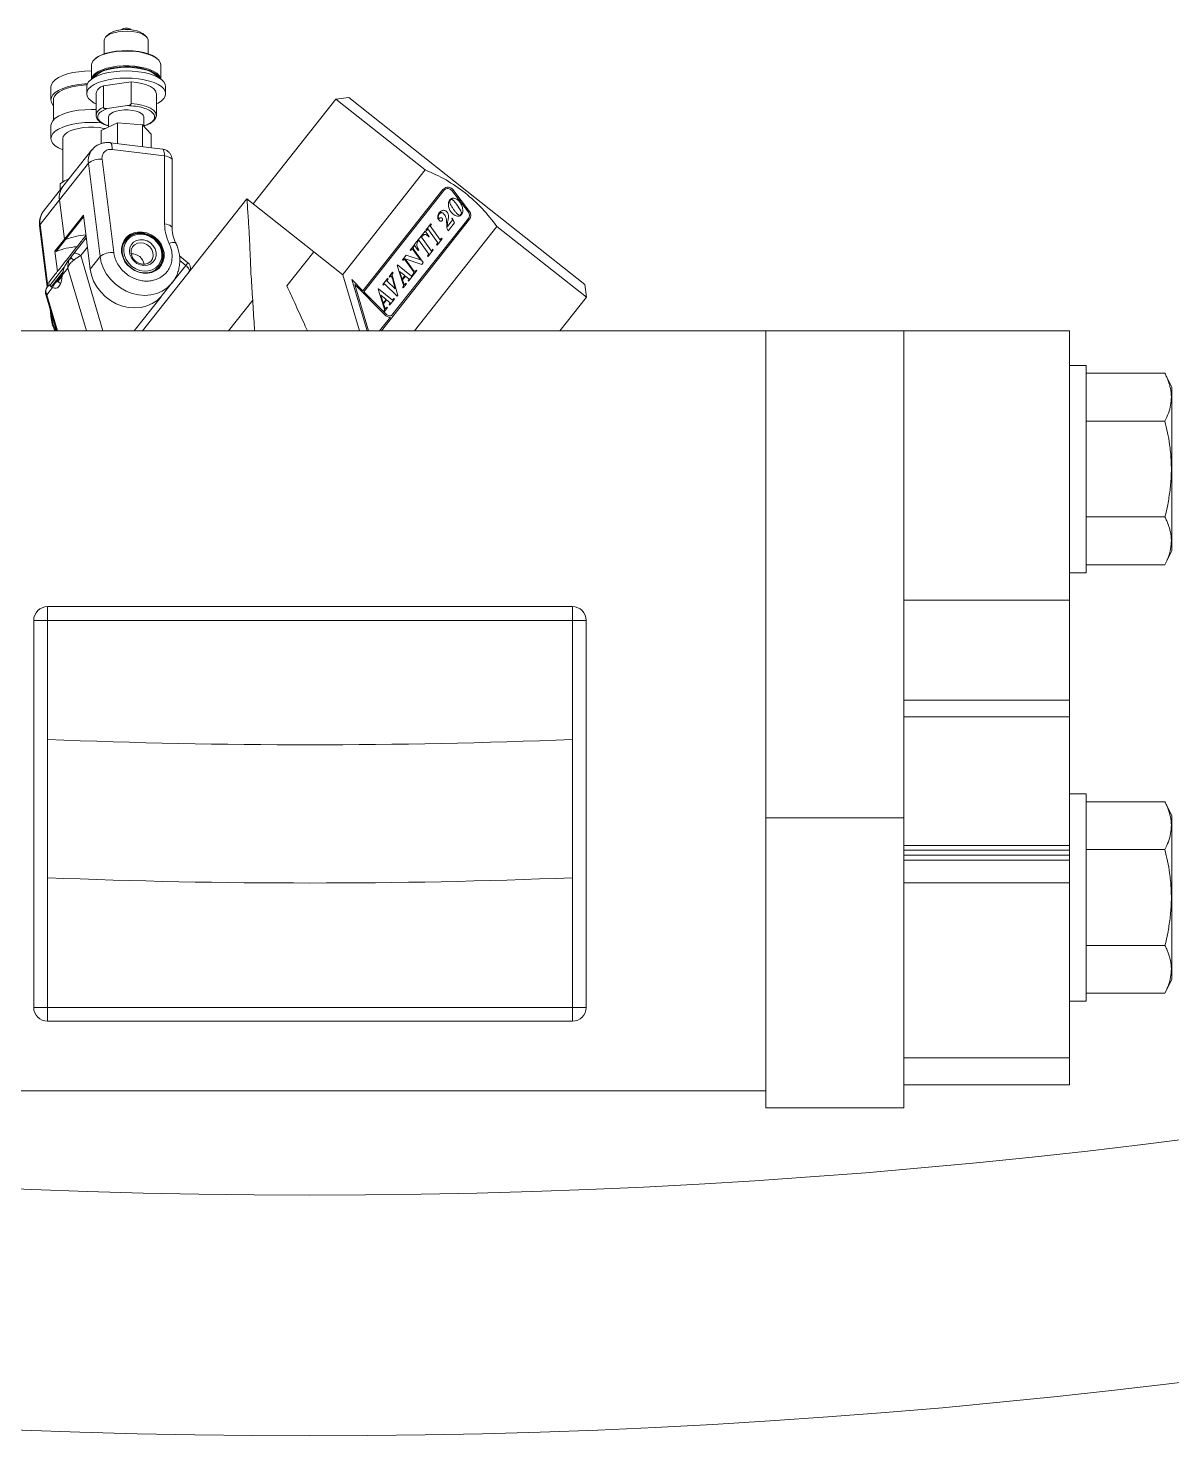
# Model space of a CAD drawing. Header units: millimetres. Extents: x -133 to 8217, y -787 to 7844.
# Drawn here: x 1762 to 2176, y 2886 to 3396 of the extents above; entities that cross this region are included whole.
import ezdxf

# ---------------------------------------------------------------- set-up
doc = ezdxf.new("R2010")
doc.units = ezdxf.units.MM
doc.header["$MEASUREMENT"] = 0
doc.layers.add('00_pen 0.10', color=140, linetype='Continuous')
doc.layers.add('00_pen 0.25', color=3, linetype='Continuous')

msp = doc.modelspace()

# ---------------------------------------------------------------- linework, layer by layer
at = {"layer": '00_pen 0.10', "lineweight": 15}
for radius in [2487.94, 2575]:
    msp.add_arc((1864.04, 5461.36), radius, 240, 300, dxfattribs=at)
at = {"layer": '00_pen 0.25', "lineweight": 15}
for p, q in [((1791.51, 3393.67), (1790.37, 3392.72)), ((1804.67, 3392.72), (1803.52, 3393.67)), ((1789.58, 3391.34), (1789.58, 3386.33)), ((1805.46, 3386.33), (1805.46, 3391.35)), ((1785.01, 3382.38), (1785.01, 3377.21)), ((1786.48, 3384.73), (1786.25, 3384.54)), ((1808.78, 3384.55), (1808.56, 3384.74)), ((1810.03, 3377.21), (1810.03, 3382.38)), ((1770.27, 3374.34), (1770.27, 3369.68)), ((1783.23, 3374.46), (1783.23, 3371.89)), ((1786.6, 3371.89), (1786.6, 3364.09)), ((1799.34, 3376.19), (1789.27, 3374.75)), ((1789.28, 3366.95), (1789.27, 3374.75)), ((1799.34, 3376.19), (1799.34, 3368.39)), ((1808.44, 3364.09), (1808.44, 3371.9)), ((1811.81, 3371.9), (1811.81, 3374.46)), ((1771.16, 3369.68), (1771.16, 3362.37)), ((1797.96, 3367.61), (1790.65, 3366.56)), ((1873.45, 3369.95), (1843.51, 3332.1)), ((1878.08, 3370.49), (1873.45, 3369.95)), ((1873.45, 3369.95), (1905.81, 3344.36)), ((1920.82, 3336.69), (1878.08, 3370.49)), ((1788.5, 3358.57), (1794.43, 3361.36)), ((1791.17, 3363.51), (1791.17, 3359.83)), ((1794.43, 3353.87), (1794.43, 3361.36)), ((1794.43, 3361.36), (1803.45, 3360.71)), ((1803.87, 3360.24), (1803.87, 3363.51)), ((1808.38, 3363.86), (1808.44, 3364.09)), ((1770.27, 3360.36), (1770.27, 3355.7)), ((1788.5, 3353.87), (1788.5, 3358.57)), ((1803.45, 3352.74), (1803.45, 3360.71)), ((1803.45, 3360.71), (1806.54, 3357.27)), ((1803.87, 3360.38), (1804.39, 3360.46)), ((1806.54, 3357.27), (1806.54, 3352.35)), ((1774.59, 3355.7), (1774.59, 3339.93)), ((1785.12, 3351.57), (1774.63, 3338.32)), ((1810.7, 3351.82), (1791.79, 3354.2)), ((1811.4, 3349.4), (1792.48, 3351.78)), ((1783.84, 3346.74), (1773.36, 3333.49)), ((1783.84, 3346.74), (1788.08, 3313.02)), ((1788.78, 3348.22), (1788.75, 3348.66)), ((1788.78, 3348.22), (1793.02, 3314.5)), ((1811.4, 3324.82), (1811.4, 3349.4)), ((1814.17, 3323.31), (1814.17, 3347.89)), ((1875.92, 3306.56), (1905.81, 3344.36)), ((1774.63, 3338.32), (1767.64, 3329.47)), ((1773.64, 3337.06), (1773.64, 3339.32)), ((1912.16, 3337.22), (1883.22, 3300.62)), ((1883.58, 3300.25), (1912.56, 3336.9)), ((1915.36, 3336.89), (1921.44, 3329.01)), ((1921.84, 3329.32), (1915.76, 3337.2)), ((1963.55, 3302.9), (1920.82, 3336.69)), ((1766.36, 3324.65), (1773.36, 3333.49)), ((1775.15, 3319.24), (1773.36, 3333.49)), ((1841.22, 3333.91), (1803.42, 3286.13)), ((1841.22, 3333.91), (1865.47, 3314.73)), ((1841.22, 3333.91), (1841.22, 3333.91)), ((1915.94, 3333.36), (1916.75, 3332.49)), ((1916.75, 3332.49), (1917.15, 3332)), ((1917.15, 3332), (1918.47, 3329.89)), ((1775.15, 3319.24), (1782.04, 3327.95)), ((1775.59, 3319.18), (1782.11, 3327.42)), ((1782.04, 3327.95), (1784.49, 3308.48)), ((1889.89, 3286.13), (1921.83, 3326.51)), ((1921.43, 3326.82), (1893.6, 3291.64)), ((1915.44, 3325.87), (1913.83, 3323.83)), ((1913.97, 3325.9), (1914.04, 3326.18)), ((1915.58, 3326.94), (1915.41, 3326.73)), ((1915.41, 3326.73), (1915.53, 3326.53)), ((1766.18, 3324.12), (1768.97, 3301.94)), ((1769.18, 3302.21), (1766.36, 3324.65)), ((1782.1, 3319.56), (1783.03, 3320.74)), ((1905.71, 3322.17), (1901.8, 3317.23)), ((1931.73, 3323.85), (1901.89, 3286.13)), ((1907.21, 3320.24), (1905.71, 3322.17)), ((1907.85, 3324.88), (1906.03, 3322.58)), ((1906.03, 3322.58), (1906.2, 3322.36)), ((1906.2, 3322.36), (1906.69, 3322.97)), ((1906.69, 3322.97), (1910.29, 3317.91)), ((1907.59, 3324.1), (1908.02, 3324.66)), ((1911.2, 3319.05), (1907.59, 3324.1)), ((1908.02, 3324.66), (1907.85, 3324.88)), ((1913.55, 3324.89), (1913.54, 3324.67)), ((1914.07, 3322.25), (1916.37, 3325.15)), ((1964.09, 3298.26), (1931.73, 3323.85)), ((1771.75, 3314.93), (1775.15, 3319.24)), ((1772.18, 3314.88), (1775.59, 3319.18)), ((1775.59, 3319.18), (1775.15, 3319.24)), ((1783.07, 3319.76), (1778.46, 3313.93)), ((1781.05, 3313.36), (1783.49, 3316.44)), ((1797.32, 3319.03), (1797.17, 3318.84)), ((1901.65, 3317.04), (1900.31, 3315.34)), ((1900.48, 3315.13), (1900.74, 3315.45)), ((1901.3, 3315.54), (1901.7, 3315.07)), ((1901.61, 3316.55), (1901.82, 3316.82)), ((1901.82, 3316.82), (1901.65, 3317.04)), ((1901.8, 3317.23), (1903.26, 3315.24)), ((1903.26, 3315.24), (1903.4, 3315.43)), ((1903.27, 3318.65), (1903.48, 3318.91)), ((1903.48, 3318.91), (1907.09, 3313.86)), ((1904.38, 3320.04), (1904.58, 3320.31)), ((1908, 3315), (1904.38, 3320.04)), ((1906.8, 3313.04), (1908.69, 3315.44)), ((1906.9, 3320.26), (1907.05, 3320.04)), ((1907.05, 3320.04), (1907.21, 3320.24)), ((1908.52, 3315.66), (1908, 3315)), ((1908.69, 3315.44), (1908.52, 3315.66)), ((1910.29, 3317.91), (1909.86, 3317.35)), ((1909.86, 3317.35), (1910.04, 3317.14)), ((1910.04, 3317.14), (1911.86, 3319.44)), ((1911.69, 3319.66), (1911.2, 3319.05)), ((1911.86, 3319.44), (1911.69, 3319.66)), ((1771.75, 3314.93), (1772.66, 3307.63)), ((1771.75, 3314.93), (1772.18, 3314.88)), ((1777.48, 3312.69), (1776.36, 3311.28)), ((1777.48, 3312.69), (1777.14, 3312.16)), ((1777.7, 3312.49), (1777.25, 3312.06)), ((1789.04, 3286.13), (1781.05, 3313.36)), ((1788.08, 3313.02), (1784.49, 3308.48)), ((1819.88, 3310.78), (1816.81, 3313.2)), ((1816.9, 3311.57), (1819.11, 3309.81)), ((1819.88, 3310.78), (1819.11, 3309.81)), ((1865.47, 3314.73), (1855.69, 3302.37)), ((1875.96, 3306.43), (1865.47, 3314.73)), ((1898.87, 3313.52), (1897.52, 3311.82)), ((1897.52, 3311.82), (1897.7, 3311.61)), ((1897.7, 3311.61), (1898.18, 3312.21)), ((1898.18, 3312.21), (1901.19, 3308.02)), ((1901.4, 3308.12), (1898.47, 3312.2)), ((1898.47, 3312.2), (1904.53, 3310.17)), ((1904.09, 3311.79), (1898.87, 3313.52)), ((1900.31, 3315.34), (1900.48, 3315.13)), ((1901.7, 3315.07), (1904.09, 3311.79)), ((1905.05, 3310.83), (1901.89, 3315.21)), ((1904.53, 3310.17), (1905.05, 3310.83)), ((1907.09, 3313.86), (1906.63, 3313.26)), ((1906.63, 3313.26), (1906.8, 3313.04)), ((1769.9, 3302.49), (1775.12, 3309.1)), ((1770.39, 3302.1), (1774.69, 3307.53)), ((1774.36, 3305.89), (1772.84, 3303.97)), ((1776.46, 3308.83), (1774.4, 3306.22)), ((1776.46, 3308.83), (1783.12, 3286.13)), ((1809.32, 3309.23), (1809.48, 3309.42)), ((1819.11, 3309.81), (1814.31, 3303.75)), ((1842.59, 3308.97), (1842.63, 3307.85)), ((1881.98, 3286.13), (1875.96, 3306.43)), ((1893.95, 3307.31), (1892.7, 3305.72)), ((1892.7, 3305.72), (1892.87, 3305.5)), ((1892.87, 3305.5), (1893.1, 3305.8)), ((1894.12, 3307.08), (1893.95, 3307.31)), ((1894, 3306.93), (1894.12, 3307.08)), ((1895.81, 3298.85), (1894, 3305.45)), ((1895.73, 3310), (1895.59, 3309.82)), ((1895.59, 3309.82), (1897.69, 3303.38)), ((1900.84, 3305.94), (1895.73, 3310)), ((1896.51, 3307.63), (1898.43, 3306.11)), ((1897.42, 3304.84), (1896.51, 3307.63)), ((1898.43, 3306.11), (1897.42, 3304.84)), ((1897.55, 3304.55), (1898.65, 3305.96)), ((1898.65, 3305.96), (1899.99, 3304.87)), ((1899.74, 3304.11), (1902.74, 3307.91)), ((1901.27, 3306.49), (1900.84, 3305.94)), ((1901.36, 3306.38), (1901.27, 3306.49)), ((1901.5, 3306.78), (1901.28, 3306.5)), ((1901.28, 3306.5), (1901.36, 3306.38)), ((1902.57, 3308.13), (1902.32, 3307.82)), ((1902.74, 3307.91), (1902.57, 3308.13)), ((1768.71, 3301.51), (1768.93, 3301.89)), ((1770.88, 3301.77), (1768.82, 3299.17)), ((1769.64, 3302.79), (1768.93, 3301.89)), ((1769.9, 3302.49), (1770.39, 3302.1)), ((1770.39, 3302.1), (1770.43, 3302.08)), ((1770.88, 3301.77), (1770.47, 3302.08)), ((1772.84, 3303.97), (1773.76, 3303.24)), ((1810.6, 3299.02), (1814.19, 3303.56)), ((1883.22, 3300.62), (1879.24, 3304.64)), ((1879.24, 3304.64), (1884.73, 3286.13)), ((1880.3, 3302.84), (1891.11, 3291.9)), ((1885.26, 3286.13), (1880.3, 3302.84)), ((1891.47, 3292.26), (1883.58, 3300.25)), ((1888.88, 3301.33), (1888.74, 3301.15)), ((1888.74, 3301.15), (1890.83, 3294.72)), ((1893.98, 3297.27), (1888.88, 3301.33)), ((1892.13, 3305.01), (1890.41, 3302.83)), ((1890.41, 3302.83), (1890.58, 3302.61)), ((1890.58, 3302.61), (1891, 3303.13)), ((1891, 3303.13), (1895.66, 3298.66)), ((1891.87, 3304.24), (1892.3, 3304.78)), ((1894.89, 3301.38), (1891.87, 3304.24)), ((1892.3, 3304.78), (1892.13, 3305.01)), ((1893.87, 3305.05), (1894.89, 3301.38)), ((1897.87, 3303.56), (1897.55, 3304.55)), ((1897.71, 3301.99), (1897.61, 3301.86)), ((1897.61, 3301.86), (1897.78, 3301.64)), ((1897.78, 3301.64), (1898.99, 3303.17)), ((1898.82, 3303.39), (1898.59, 3303.09)), ((1898.99, 3303.17), (1898.82, 3303.39)), ((1899.99, 3304.87), (1899.57, 3304.34)), ((1899.57, 3304.34), (1899.74, 3304.11)), ((1964.09, 3298.26), (1963.55, 3302.9)), ((1768.42, 3299.26), (1772.28, 3286.13)), ((1772.65, 3286.13), (1768.82, 3299.17)), ((1810.13, 3298.46), (1800.38, 3286.13)), ((1843.31, 3297.18), (1834.56, 3286.13)), ((1889.65, 3298.97), (1891.58, 3297.44)), ((1890.57, 3296.17), (1889.65, 3298.97)), ((1891.58, 3297.44), (1890.57, 3296.17)), ((1890.69, 3295.89), (1891.8, 3297.29)), ((1891.01, 3294.9), (1890.69, 3295.89)), ((1891.8, 3297.29), (1893.14, 3296.21)), ((1893.14, 3296.21), (1892.72, 3295.67)), ((1892.72, 3295.67), (1892.89, 3295.45)), ((1892.89, 3295.45), (1894.6, 3297.61)), ((1894.42, 3297.83), (1893.98, 3297.27)), ((1894.6, 3297.61), (1894.42, 3297.83)), ((1895.66, 3298.66), (1895.81, 3298.85)), ((1954.49, 3286.13), (1964.09, 3298.26)), ((1769.97, 3293.99), (1770.42, 3290.41)), ((1770.6, 3290.93), (1770.4, 3292.52)), ((1770.8, 3291.17), (1770.6, 3290.93)), ((1893.16, 3291.08), (1889.24, 3286.13)), ((1890.86, 3293.33), (1890.76, 3293.2)), ((1890.76, 3293.2), (1890.93, 3292.97)), ((1890.93, 3292.97), (1892.14, 3294.51)), ((1891.97, 3294.73), (1891.73, 3294.43)), ((1892.14, 3294.51), (1891.97, 3294.73)), ((1699.04, 3286.13), (2029.04, 3286.13)), ((2029.04, 3286.13), (2079.04, 3286.13)), ((2029.04, 3109.97), (2029.04, 3286.13)), ((2079.04, 3286.13), (2139.04, 3286.13)), ((2079.04, 3188.64), (2079.04, 3286.13)), ((2139.04, 3188.64), (2139.04, 3286.13)), ((2145.04, 3273.63), (2139.04, 3273.63)), ((2145.04, 3236.13), (2145.04, 3273.63)), ((2173.54, 3270.77), (2145.04, 3270.77)), ((2176.04, 3265.77), (2173.54, 3270.77)), ((2176.04, 3206.48), (2176.04, 3265.77)), ((2173.54, 3253.45), (2145.04, 3253.45)), ((2145.04, 3198.63), (2145.04, 3236.13)), ((2173.54, 3218.81), (2145.04, 3218.81)), ((2173.54, 3201.48), (2176.04, 3206.48)), ((2139.04, 3198.63), (2145.04, 3198.63)), ((2173.54, 3201.48), (2145.04, 3201.48)), ((2079.04, 3188.64), (2139.04, 3188.64)), ((2079.04, 3152.45), (2079.04, 3188.64)), ((2139.04, 3152.45), (2139.04, 3188.64)), ((1769.04, 3186.36), (1959.04, 3186.36)), ((1769.04, 3186.36), (1769.04, 3181.36)), ((1959.04, 3186.36), (1959.04, 3181.36)), ((1764.04, 3041.36), (1764.04, 3181.36)), ((1764.04, 3181.36), (1769.04, 3181.36)), ((1769.04, 3181.36), (1769.04, 3138.3)), ((1959.04, 3181.36), (1769.04, 3181.36)), ((1959.04, 3138.3), (1959.04, 3181.36)), ((1959.04, 3181.36), (1964.04, 3181.36)), ((1964.04, 3181.36), (1964.04, 3041.36)), ((2079.04, 3152.45), (2139.04, 3152.45)), ((2079.04, 3146.47), (2079.04, 3152.45)), ((2139.04, 3146.47), (2139.04, 3152.45)), ((2079.04, 3146.47), (2139.04, 3146.47)), ((2079.04, 3099.95), (2079.04, 3146.47)), ((2139.04, 3099.95), (2139.04, 3146.47)), ((1769.04, 3138.3), (1769.04, 3088.26)), ((1959.04, 3088.26), (1959.04, 3138.3)), ((2145.04, 3118.63), (2139.04, 3118.63)), ((2145.04, 3081.13), (2145.04, 3118.63)), ((2173.54, 3115.77), (2145.04, 3115.77)), ((2176.04, 3110.77), (2173.54, 3115.77)), ((2029.04, 3005.03), (2029.04, 3109.97)), ((2029.04, 3109.97), (2079.04, 3109.97)), ((2176.04, 3051.48), (2176.04, 3110.77)), ((2079.04, 3099.95), (2139.04, 3099.95)), ((2079.04, 3098.2), (2079.04, 3099.95)), ((2139.04, 3098.2), (2079.04, 3098.2)), ((2079.04, 3096.42), (2079.04, 3098.2)), ((2079.04, 3096.42), (2139.04, 3096.42)), ((2079.04, 3096.38), (2079.04, 3096.42)), ((2139.04, 3096.38), (2079.04, 3096.38)), ((2079.04, 3094.6), (2079.04, 3096.38)), ((2139.04, 3098.2), (2139.04, 3099.95)), ((2139.04, 3096.42), (2139.04, 3098.2)), ((2139.04, 3096.38), (2139.04, 3096.42)), ((2139.04, 3094.6), (2139.04, 3096.38)), ((2173.54, 3098.45), (2145.04, 3098.45)), ((2079.04, 3094.6), (2139.04, 3094.6)), ((2079.04, 3086.38), (2079.04, 3094.6)), ((2139.04, 3086.38), (2139.04, 3094.6)), ((1769.04, 3088.26), (1769.04, 3041.36)), ((1959.04, 3041.36), (1959.04, 3088.26)), ((2079.04, 3086.38), (2139.04, 3086.38)), ((2079.04, 3023.13), (2079.04, 3086.38)), ((2139.04, 3023.13), (2139.04, 3086.38)), ((2145.04, 3043.63), (2145.04, 3081.13)), ((2173.54, 3063.81), (2145.04, 3063.81)), ((2173.54, 3046.48), (2176.04, 3051.48)), ((2173.54, 3046.48), (2145.04, 3046.48)), ((1764.04, 3041.36), (1769.04, 3041.36)), ((1769.04, 3041.36), (1769.04, 3036.36)), ((1769.04, 3041.36), (1959.04, 3041.36)), ((1959.04, 3041.36), (1959.04, 3036.36)), ((1959.04, 3041.36), (1964.04, 3041.36)), ((2139.04, 3043.63), (2145.04, 3043.63)), ((1959.04, 3036.36), (1769.04, 3036.36)), ((2139.04, 3023.13), (2079.04, 3023.13)), ((2079.04, 3023.13), (2079.04, 3013.37)), ((2139.04, 3023.13), (2139.04, 3013.37)), ((1699.04, 3011.13), (2029.04, 3011.13)), ((2079.04, 3013.37), (2139.04, 3013.37)), ((2079.04, 3005.03), (2079.04, 3013.37)), ((2029.04, 3005.03), (2079.04, 3005.03))]:
    msp.add_line(p, q, dxfattribs=at)
at = {"layer": '00_pen 0.25', "lineweight": 15, "flags": 128}
for points in [[(1805.46, 3391.35), (1805.27, 3392.03), (1804.72, 3392.67), (1803.84, 3393.26), (1802.66, 3393.76), (1801.24, 3394.14), (1799.64, 3394.39), (1797.95, 3394.51), (1796.23, 3394.47), (1794.58, 3394.28), (1793.06, 3393.96), (1791.76, 3393.52), (1790.72, 3392.98), (1790, 3392.36), (1789.63, 3391.69), (1789.58, 3391.34)], [(1803.52, 3393.67), (1803.48, 3393.7), (1802.63, 3394.22), (1801.5, 3394.64), (1800.16, 3394.95), (1798.68, 3395.13), (1797.13, 3395.16), (1795.61, 3395.06), (1794.18, 3394.81), (1792.94, 3394.44), (1791.95, 3393.97), (1791.51, 3393.67)], [(1810.03, 3382.38), (1809.85, 3383.22), (1809.31, 3384.04), (1808.44, 3384.81), (1807.25, 3385.51), (1805.78, 3386.12), (1804.08, 3386.62), (1802.18, 3387.01), (1800.15, 3387.25), (1798.05, 3387.36), (1795.93, 3387.32), (1793.86, 3387.15), (1791.89, 3386.83), (1790.08, 3386.39), (1788.49, 3385.83), (1787.15, 3385.17), (1786.12, 3384.43), (1785.41, 3383.63), (1785.05, 3382.8), (1785.01, 3382.38)], [(1808.56, 3384.74), (1808.22, 3384.99), (1807.05, 3385.68), (1805.62, 3386.28), (1803.94, 3386.77), (1802.09, 3387.14), (1800.1, 3387.39), (1798.04, 3387.49), (1795.96, 3387.46), (1793.93, 3387.28), (1792, 3386.97), (1790.23, 3386.54), (1788.67, 3385.99), (1787.36, 3385.35), (1786.48, 3384.73)], [(1810.02, 3377.22), (1809.92, 3377.68), (1809.46, 3378.5), (1808.66, 3379.29), (1807.54, 3380), (1806.13, 3380.64), (1804.48, 3381.16), (1802.62, 3381.57), (1800.62, 3381.85), (1798.52, 3381.99), (1796.4, 3381.99), (1794.31, 3381.84), (1792.32, 3381.55), (1790.47, 3381.14), (1788.82, 3380.6), (1787.43, 3379.97), (1786.32, 3379.24), (1785.54, 3378.46), (1785.1, 3377.63), (1785.02, 3377.22)], [(1785.38, 3377.46), (1785.44, 3377.61), (1785.96, 3378.41), (1786.82, 3379.17), (1787.98, 3379.86), (1789.42, 3380.45), (1791.09, 3380.95), (1792.95, 3381.32), (1794.94, 3381.56), (1797, 3381.67), (1799.08, 3381.63), (1801.11, 3381.46), (1803.04, 3381.15), (1804.81, 3380.72), (1806.37, 3380.17), (1807.67, 3379.52), (1808.69, 3378.8), (1809.38, 3378.02), (1809.66, 3377.46)], [(1785.01, 3380.16), (1784.87, 3380.16), (1782.59, 3380.09), (1780.36, 3379.88), (1778.24, 3379.53), (1776.29, 3379.05), (1774.54, 3378.46), (1773.06, 3377.76), (1771.86, 3376.98), (1770.98, 3376.14), (1770.45, 3375.25), (1770.27, 3374.34)], [(1811.81, 3374.46), (1811.63, 3375.35), (1811.11, 3376.22), (1810.25, 3377.04), (1809.08, 3377.81), (1807.62, 3378.49), (1805.92, 3379.07), (1804.01, 3379.53), (1801.93, 3379.88), (1799.75, 3380.08), (1797.52, 3380.15), (1795.28, 3380.08), (1793.1, 3379.87), (1791.03, 3379.53), (1789.12, 3379.07), (1787.42, 3378.48), (1785.96, 3377.8), (1784.79, 3377.04), (1783.93, 3376.22), (1783.41, 3375.35), (1783.23, 3374.46), (1783.23, 3374.46)], [(1786.6, 3368.22), (1785.96, 3368.55), (1784.79, 3369.31), (1783.93, 3370.13), (1783.41, 3371), (1783.23, 3371.89), (1783.41, 3372.79), (1783.93, 3373.65), (1784.79, 3374.48), (1785.96, 3375.24), (1787.42, 3375.92), (1789.12, 3376.5), (1791.03, 3376.97), (1793.1, 3377.31), (1795.28, 3377.52), (1797.52, 3377.59), (1799.75, 3377.52), (1801.93, 3377.31), (1804.01, 3376.97), (1805.92, 3376.5), (1807.62, 3375.92), (1809.08, 3375.24), (1810.25, 3374.48), (1811.11, 3373.66), (1811.63, 3372.79), (1811.81, 3371.9), (1811.81, 3371.9)], [(1808.94, 3377.88), (1808.56, 3378.39), (1807.69, 3379.13), (1806.52, 3379.8), (1805.07, 3380.38), (1803.39, 3380.84), (1801.54, 3381.19), (1799.56, 3381.4), (1797.52, 3381.47), (1795.48, 3381.4), (1793.5, 3381.19), (1791.65, 3380.84), (1789.97, 3380.37), (1788.52, 3379.8), (1787.35, 3379.13), (1786.48, 3378.39), (1786.1, 3377.88)], [(1771.16, 3367.68), (1770.98, 3367.88), (1770.45, 3368.77), (1770.27, 3369.68), (1770.45, 3370.59), (1770.98, 3371.48), (1771.86, 3372.32), (1773.06, 3373.1), (1774.54, 3373.8), (1776.29, 3374.39), (1778.24, 3374.87), (1780.36, 3375.22), (1782.59, 3375.43), (1783.46, 3375.48)], [(1783.33, 3375.11), (1782.13, 3375.04), (1780.01, 3374.79), (1778.01, 3374.42), (1776.2, 3373.92), (1774.61, 3373.31), (1773.28, 3372.6), (1772.25, 3371.82), (1771.56, 3370.99), (1771.2, 3370.12), (1771.16, 3369.68)], [(1808.44, 3371.9), (1808.42, 3372.14), (1808.11, 3372.96), (1807.4, 3373.75), (1806.32, 3374.47), (1804.92, 3375.1), (1803.25, 3375.6), (1801.37, 3375.97), (1799.34, 3376.19)], [(1811.81, 3371.9), (1811.63, 3371), (1811.11, 3370.14), (1810.25, 3369.31), (1809.08, 3368.55), (1808.44, 3368.22)], [(1799.34, 3368.39), (1801.37, 3368.17), (1803.25, 3367.8), (1804.93, 3367.29), (1806.33, 3366.67), (1807.4, 3365.95), (1808.11, 3365.16), (1808.43, 3364.33), (1808.44, 3364.09)], [(1786.6, 3366.15), (1784.87, 3366.19), (1782.59, 3366.11), (1780.36, 3365.9), (1778.24, 3365.55), (1776.29, 3365.07), (1774.54, 3364.48), (1773.06, 3363.79), (1771.86, 3363.01), (1770.98, 3362.16), (1770.45, 3361.27), (1770.27, 3360.36)], [(1774.59, 3351.57), (1774.55, 3351.59), (1773.06, 3352.28), (1771.86, 3353.06), (1770.98, 3353.9), (1770.45, 3354.79), (1770.27, 3355.7), (1770.45, 3356.61), (1770.98, 3357.5), (1771.86, 3358.35), (1773.06, 3359.13), (1774.54, 3359.82), (1776.29, 3360.41), (1778.24, 3360.89), (1780.36, 3361.24), (1782.59, 3361.46), (1784.87, 3361.53), (1787.16, 3361.46), (1788.65, 3361.33)], [(1803.87, 3363.51), (1803.69, 3364.12), (1803.14, 3364.69), (1802.27, 3365.19), (1801.13, 3365.59), (1799.77, 3365.88), (1798.29, 3366.02), (1796.75, 3366.02), (1795.27, 3365.88), (1793.91, 3365.59), (1792.77, 3365.19), (1791.9, 3364.69), (1791.35, 3364.11), (1791.17, 3363.51)], [(1808.44, 3364.09), (1808.34, 3363.5), (1808.06, 3362.95)], [(1789.98, 3359.27), (1789.46, 3359.38), (1787.69, 3359.65), (1785.82, 3359.79), (1783.92, 3359.79), (1782.06, 3359.65), (1780.29, 3359.38), (1778.67, 3358.98), (1777.27, 3358.47), (1776.13, 3357.86), (1775.28, 3357.19), (1774.76, 3356.46), (1774.59, 3355.7)], [(1791.79, 3354.2), (1791.95, 3354.13), (1792.13, 3353.91), (1792.28, 3353.54), (1792.39, 3353.05), (1792.46, 3352.46), (1792.48, 3351.78)], [(1811.4, 3349.4), (1811.38, 3350.08), (1811.31, 3350.68), (1811.2, 3351.17), (1811.05, 3351.53), (1810.87, 3351.75), (1810.7, 3351.82)], [(1814.17, 3347.89), (1814.15, 3348.03), (1814.01, 3348.34), (1813.72, 3348.62), (1813.3, 3348.88), (1812.75, 3349.1), (1812.11, 3349.28), (1811.4, 3349.4)], [(1766.36, 3324.65), (1766.2, 3324.35), (1766.18, 3324.12)], [(1807.95, 3319.98), (1809.17, 3318.81), (1810.15, 3317.46), (1810.84, 3315.96), (1811.22, 3314.41), (1811.25, 3312.85), (1810.95, 3311.36), (1810.33, 3310), (1809.41, 3308.84), (1808.24, 3307.92), (1806.86, 3307.29), (1805.33, 3306.97), (1803.73, 3306.97), (1802.12, 3307.3), (1800.57, 3307.94), (1799.16, 3308.86), (1797.93, 3310.03), (1796.95, 3311.39), (1796.26, 3312.88), (1795.89, 3314.44), (1795.85, 3316), (1796.15, 3317.48), (1796.77, 3318.84), (1797.69, 3320), (1798.87, 3320.92), (1800.25, 3321.55), (1801.77, 3321.88), (1803.37, 3321.87), (1804.98, 3321.54), (1806.53, 3320.9), (1807.95, 3319.98)], [(1810.96, 3313.38), (1810.79, 3314.95), (1810.27, 3316.49), (1809.43, 3317.93), (1808.32, 3319.2), (1806.98, 3320.24), (1805.48, 3321.01), (1803.88, 3321.46), (1802.26, 3321.58), (1800.7, 3321.36), (1799.27, 3320.81), (1798.04, 3319.96), (1797.06, 3318.84), (1796.38, 3317.52), (1796.03, 3316.04), (1796.03, 3314.48), (1796.38, 3312.92), (1797.06, 3311.42), (1798.04, 3310.06), (1799.28, 3308.9), (1800.71, 3307.99), (1802.26, 3307.37), (1803.88, 3307.09), (1805.48, 3307.14), (1806.98, 3307.53), (1808.32, 3308.23), (1809.43, 3309.22), (1810.27, 3310.45), (1810.79, 3311.86), (1810.96, 3313.38)], [(1799.2, 3308.91), (1797.99, 3310.07), (1797.03, 3311.42), (1796.38, 3312.91), (1796.05, 3314.45), (1796.06, 3315.99), (1796.42, 3317.44), (1797.1, 3318.74), (1798.08, 3319.83), (1799.31, 3320.66), (1800.73, 3321.19), (1802.27, 3321.39), (1803.87, 3321.26), (1805.44, 3320.8), (1806.92, 3320.03), (1808.23, 3318.99), (1809.32, 3317.73), (1810.13, 3316.3), (1810.63, 3314.78), (1810.79, 3313.23), (1810.6, 3311.73), (1810.08, 3310.35), (1809.24, 3309.14), (1808.13, 3308.18), (1806.8, 3307.49), (1805.31, 3307.13), (1803.73, 3307.09), (1802.14, 3307.39), (1800.6, 3308.01), (1799.2, 3308.91)], [(1799.62, 3309.46), (1798.46, 3310.58), (1797.55, 3311.9), (1796.94, 3313.34), (1796.66, 3314.84), (1796.73, 3316.31), (1797.14, 3317.69), (1797.87, 3318.91), (1798.89, 3319.9), (1800.14, 3320.62), (1801.56, 3321.03), (1803.08, 3321.1), (1804.63, 3320.84), (1806.12, 3320.26), (1807.48, 3319.39), (1808.64, 3318.26), (1809.55, 3316.95), (1810.16, 3315.5), (1810.44, 3314.01), (1810.37, 3312.53), (1809.96, 3311.15), (1809.23, 3309.93), (1808.21, 3308.94), (1806.96, 3308.22), (1805.54, 3307.81), (1804.02, 3307.74), (1802.48, 3308), (1800.99, 3308.58), (1799.62, 3309.46)], [(1811.4, 3324.82), (1812.11, 3324.69), (1812.75, 3324.52), (1813.3, 3324.3), (1813.72, 3324.04), (1814.01, 3323.75), (1814.16, 3323.45), (1814.17, 3323.31)], [(1806.31, 3317.91), (1807.28, 3316.93), (1807.98, 3315.76), (1808.34, 3314.5), (1808.36, 3313.23), (1808.01, 3312.05), (1807.34, 3311.04), (1806.38, 3310.29), (1805.22, 3309.84), (1803.93, 3309.73), (1802.61, 3309.97), (1801.36, 3310.54), (1800.28, 3311.4), (1799.44, 3312.48), (1798.9, 3313.71), (1798.71, 3314.99), (1798.87, 3316.22), (1799.39, 3317.33), (1800.21, 3318.22), (1801.28, 3318.82), (1802.52, 3319.1), (1803.84, 3319.04), (1805.13, 3318.63), (1806.31, 3317.91)], [(1801, 3311.2), (1802.08, 3310.56), (1803.26, 3310.23), (1804.45, 3310.25), (1805.53, 3310.6), (1806.42, 3311.27), (1807.03, 3312.19), (1807.3, 3313.27), (1807.22, 3314.43), (1806.79, 3315.56), (1806.05, 3316.56), (1805.06, 3317.34), (1803.92, 3317.83), (1802.72, 3317.99), (1801.57, 3317.8), (1800.58, 3317.29), (1799.82, 3316.49), (1799.38, 3315.47), (1799.28, 3314.33), (1799.54, 3313.18), (1800.13, 3312.1), (1801, 3311.2)], [(1813.07, 3317.74), (1813.7, 3317.94), (1814.27, 3318.08), (1814.75, 3318.14), (1815.11, 3318.14), (1815.35, 3318.05), (1815.44, 3317.96)], [(1781.05, 3313.36), (1780.67, 3313.63), (1780.28, 3313.86), (1779.89, 3314.03), (1779.51, 3314.14), (1779.17, 3314.19), (1778.87, 3314.17), (1778.63, 3314.08), (1778.46, 3313.93)], [(1788.08, 3313.02), (1788.53, 3310.83), (1789.33, 3308.68), (1790.46, 3306.64), (1791.88, 3304.76), (1793.56, 3303.08), (1795.46, 3301.64), (1797.53, 3300.49), (1799.73, 3299.64), (1801.99, 3299.13), (1804.26, 3298.96), (1806.48, 3299.14), (1808.6, 3299.66), (1810.56, 3300.52), (1812.32, 3301.68), (1813.83, 3303.12), (1814.28, 3303.66)], [(1784.49, 3308.48), (1784.94, 3306.29), (1785.74, 3304.14), (1786.87, 3302.1), (1788.29, 3300.22), (1789.97, 3298.54), (1791.87, 3297.1), (1793.94, 3295.95), (1796.14, 3295.1), (1798.4, 3294.59), (1800.67, 3294.42), (1802.89, 3294.6), (1805.01, 3295.12), (1806.97, 3295.98), (1808.73, 3297.14), (1810.24, 3298.58), (1810.6, 3299.02)], [(1820.27, 3307.42), (1820.37, 3307.63), (1820.4, 3307.88), (1820.35, 3308.18), (1820.23, 3308.5), (1820.03, 3308.84), (1819.78, 3309.18), (1819.47, 3309.51), (1819.11, 3309.81)], [(1770.6, 3290.93), (1770.44, 3290.63), (1770.42, 3290.4)]]:
    msp.add_lwpolyline(points, dxfattribs=at)
at = {"layer": '00_pen 0.25', "lineweight": 15}
for centre, radius, start, end in [((1790.21, 3371.19), 3.68, 104.6843, 169.028), ((1790.2, 3363.4), 3.66, 104.6045, 169.4928), ((1790.17, 3347.65), 6.39, 141.5706, 188.1624), ((1788.24, 3341.04), 7.2, 85.6648, 127.6375), ((1779.69, 3334.4), 6.4, 142.2024, 188.1533), ((1913.96, 3335.8), 2.29, 51.6592, 141.6592), ((1913.96, 3335.8), 1.78, 51.6592, 141.6592), ((1913.96, 3335.8), 1.78, 37.6592, 51.6592), ((1913.96, 3335.8), 2.29, 37.6592, 51.6592), ((1772.7, 3325.55), 6.4, 142.2024, 188.1533), ((1920.03, 3327.92), 1.78, 321.6592, 37.6592), ((1920.03, 3327.92), 2.29, 321.6592, 37.6592), ((1785.23, 3293.87), 27.09, 94.8711, 110.8599), ((1785.23, 3293.89), 27.06, 94.8637, 110.8672), ((1781.83, 3289.58), 27.07, 94.7336, 110.8649), ((1792.48, 3307.32), 7.2, 85.6648, 127.6375), ((1799.56, 3309.38), 4.59, 10.3434, 92.975), ((1770.53, 3303.29), 1.02, 141.6592, 231.6592), ((1772.61, 3303.67), 0.381, 51.6592, 141.6592), ((1785.55, 3292.88), 15.07, 187.4591, 206.6462), ((1893.1, 3293.87), 2.79, 224.6592, 271.1804), ((1893.1, 3293.87), 2.29, 224.6592, 282.7167), ((1769.04, 3181.36), 5, 90, 180), ((1959.04, 3181.36), 5, 0, 90), ((1864.04, 5461.36), 2325, 267.65823, 272.34177), ((1864.04, 5461.36), 2375, 267.70756, 272.29244), ((1769.04, 3041.36), 5, 180, 270), ((1959.04, 3041.36), 5, 270, 0)]:
    msp.add_arc(centre, radius, start, end, dxfattribs=at)
msp.add_ellipse((1767.12, 3322.83), major_axis=(-5.11, 21.31), ratio=0.252212, start_param=2.913828, end_param=3.760797, dxfattribs=at)
for points, knots in [([(1799.33, 3395.03), (1799.31, 3395.05), (1799.07, 3395.29), (1798.44, 3395.52), (1797.6, 3395.67), (1796.86, 3395.58), (1796.24, 3395.39), (1795.9, 3395.14), (1795.73, 3395.02)], [0, 0, 0, 0, 0.022354, 0.26385, 0.499038, 0.680984, 0.8344, 1, 1, 1, 1]), ([(1791.17, 3360.31), (1790.48, 3360.55), (1789.05, 3361.06), (1787.71, 3362.11), (1787.09, 3363.3), (1787.4, 3364.53), (1788.57, 3365.68), (1789.97, 3366.27), (1790.65, 3366.56)], [0, 0, 0, 0, 0.154015, 0.320193, 0.48637, 0.660096, 0.833822, 1, 1, 1, 1]), ([(1790.65, 3366.56), (1790.4, 3366.54), (1790.06, 3366.5), (1789.64, 3366.58), (1789.43, 3366.67), (1789.31, 3366.8), (1789.28, 3366.88), (1789.28, 3366.94), (1789.28, 3366.95)], [0, 0, 0, 0, 0.466813, 0.623178, 0.820118, 0.898542, 0.977688, 1, 1, 1, 1]), ([(1799.34, 3368.39), (1799.33, 3368.35), (1799.33, 3368.27), (1799.25, 3368.14), (1799.07, 3367.97), (1798.64, 3367.73), (1798.24, 3367.66), (1797.96, 3367.61)], [0, 0, 0, 0, 0.065043, 0.144259, 0.26517, 0.488587, 1, 1, 1, 1]), ([(1797.96, 3367.61), (1798.95, 3367.56), (1800.97, 3367.45), (1803.71, 3366.86), (1805.91, 3365.99), (1807.34, 3364.91), (1807.95, 3363.72), (1807.64, 3362.49), (1806.47, 3361.34), (1805.07, 3360.75), (1804.39, 3360.46)], [0, 0, 0, 0, 0.122224, 0.25, 0.377776, 0.5, 0.622224, 0.75, 0.877776, 1, 1, 1, 1]), ([(1786.6, 3364.09), (1786.69, 3363.61), (1786.84, 3362.84), (1787.73, 3361.89), (1788.8, 3361.16), (1789.97, 3360.59), (1790.87, 3360.34), (1791.17, 3360.26)], [0, 0, 0, 0, 0.303786, 0.483145, 0.680168, 0.894654, 1, 1, 1, 1]), ([(1805.26, 3360.75), (1805.57, 3360.88), (1806.44, 3361.25), (1807.41, 3361.95), (1807.81, 3362.54), (1807.98, 3362.79)], [0, 0, 0, 0, 0.238111, 0.672183, 1, 1, 1, 1]), ([(1804.39, 3360.46), (1804.65, 3360.5), (1804.95, 3360.55), (1805.23, 3360.69), (1805.28, 3360.71)], [0, 0, 0, 0, 0.839038, 1, 1, 1, 1]), ([(1791.79, 3354.2), (1791.76, 3354.2), (1791.33, 3354.28), (1790.47, 3354.28), (1789.2, 3354.13), (1787.93, 3353.74), (1786.74, 3353.1), (1785.79, 3352.38), (1785.35, 3351.81), (1785.19, 3351.61)], [0, 0, 0, 0, 0.0102621, 0.1737826, 0.3450315, 0.5227895, 0.7064365, 0.8961012, 1, 1, 1, 1]), ([(1792.48, 3351.78), (1792.01, 3351.79), (1791.29, 3351.81), (1790.42, 3351.47), (1789.83, 3351.08), (1789.35, 3350.57), (1788.88, 3349.79), (1788.8, 3349.1), (1788.75, 3348.66)], [0, 0, 0, 0, 0.2394568, 0.3683607, 0.5, 0.6316393, 0.7605432, 1, 1, 1, 1]), ([(1814.12, 3348.11), (1814.13, 3348.26), (1814.13, 3348.6), (1813.95, 3349.26), (1813.58, 3350.06), (1812.89, 3350.88), (1811.98, 3351.48), (1811.21, 3351.79), (1810.77, 3351.8), (1810.7, 3351.8)], [0, 0, 0, 0, 0.079035, 0.188399, 0.368028, 0.56018, 0.759203, 0.960985, 1, 1, 1, 1]), ([(1773.64, 3339.32), (1774.33, 3339.84), (1775.37, 3340.61), (1776.45, 3340.95), (1776.8, 3341.06)], [0, 0, 0, 0, 0.672653, 1, 1, 1, 1]), ([(1905.81, 3344.36), (1908.36, 3343.22), (1913.47, 3340.94), (1917.99, 3337.65), (1920.26, 3336)], [0, 0, 0, 0, 0.4983229, 1, 1, 1, 1]), ([(1920.26, 3336), (1922.38, 3334.18), (1926.63, 3330.53), (1930.03, 3326.08), (1931.73, 3323.85)], [0, 0, 0, 0, 0.498895, 1, 1, 1, 1]), ([(1841.22, 3333.91), (1841.37, 3331.88), (1841.66, 3327.82), (1842.06, 3321.62), (1842.35, 3315.34), (1842.51, 3311.09), (1842.59, 3308.97)], [0, 0, 0, 0, 0.250181, 0.500007, 0.749839, 1, 1, 1, 1]), ([(1914.67, 3333.5), (1914.54, 3333.3), (1914.27, 3332.89), (1914.09, 3331.91), (1914.27, 3330.7), (1914.83, 3329.32), (1915.55, 3328.65), (1915.9, 3328.31)], [0, 0, 0, 0, 0.1250474, 0.2501923, 0.5000369, 0.7500911, 1, 1, 1, 1]), ([(1915.45, 3330.94), (1915.23, 3331.33), (1914.9, 3331.9), (1914.64, 3332.64), (1914.64, 3333.1), (1914.75, 3333.29), (1914.81, 3333.39)], [0, 0, 0, 0, 0.500996, 0.75077, 0.875586, 1, 1, 1, 1]), ([(1917.51, 3333.5), (1917.29, 3333.65), (1916.86, 3333.96), (1916.2, 3334.12), (1915.67, 3334.11), (1915.28, 3334), (1915, 3333.83), (1914.8, 3333.66), (1914.71, 3333.55), (1914.67, 3333.5)], [0, 0, 0, 0, 0.250014, 0.499449, 0.624624, 0.749709, 0.874687, 0.937346, 1, 1, 1, 1]), ([(1914.81, 3333.39), (1914.84, 3333.43), (1914.92, 3333.51), (1915.05, 3333.6), (1915.21, 3333.65), (1915.42, 3333.65), (1915.68, 3333.55), (1915.85, 3333.42), (1915.94, 3333.36)], [0, 0, 0, 0, 0.125192, 0.250329, 0.373599, 0.50043, 0.749903, 1, 1, 1, 1]), ([(1917.51, 3328.31), (1917.25, 3328.56), (1916.71, 3329.08), (1916.05, 3329.99), (1915.65, 3330.63), (1915.45, 3330.94)], [0, 0, 0, 0, 0.326762, 0.666484, 1, 1, 1, 1]), ([(1918.9, 3328.19), (1919.03, 3328.41), (1919.3, 3328.83), (1919.43, 3329.84), (1919.19, 3331.07), (1918.6, 3332.47), (1917.87, 3333.16), (1917.51, 3333.5)], [0, 0, 0, 0, 0.1248342, 0.2499157, 0.4998689, 0.7500362, 1, 1, 1, 1]), ([(1767.72, 3329.52), (1767.57, 3329.34), (1767.09, 3328.79), (1766.57, 3327.68), (1766.19, 3326.29), (1766.07, 3325.09), (1766.18, 3324.37), (1766.22, 3324.12)], [0, 0, 0, 0, 0.120112, 0.382968, 0.627454, 0.872108, 1, 1, 1, 1]), ([(1910.84, 3328.8), (1910.69, 3328.59), (1910.39, 3328.16), (1910.26, 3327.49), (1910.31, 3326.97), (1910.43, 3326.59), (1910.64, 3326.26), (1910.84, 3326.09), (1910.94, 3326)], [0, 0, 0, 0, 0.249997, 0.499269, 0.628491, 0.749648, 0.874783, 1, 1, 1, 1]), ([(1910.69, 3326.82), (1910.66, 3326.84), (1910.6, 3326.89), (1910.53, 3327.02), (1910.47, 3327.28), (1910.51, 3327.65), (1910.63, 3328), (1910.77, 3328.26), (1910.86, 3328.38), (1910.9, 3328.44)], [0, 0, 0, 0, 0.062527, 0.125071, 0.249893, 0.499608, 0.749603, 0.874761, 1, 1, 1, 1]), ([(1910.95, 3326.86), (1910.94, 3326.84), (1910.9, 3326.81), (1910.84, 3326.78), (1910.79, 3326.78), (1910.74, 3326.78), (1910.71, 3326.81), (1910.69, 3326.82)], [0, 0, 0, 0, 0.250094, 0.499202, 0.627611, 0.750547, 1, 1, 1, 1]), ([(1913.39, 3329.38), (1913.29, 3329.45), (1913.09, 3329.59), (1912.74, 3329.71), (1912.37, 3329.74), (1911.88, 3329.65), (1911.32, 3329.36), (1911, 3328.99), (1910.84, 3328.8)], [0, 0, 0, 0, 0.125186, 0.250286, 0.371992, 0.500528, 0.749863, 1, 1, 1, 1]), ([(1910.9, 3328.44), (1910.99, 3328.54), (1911.12, 3328.69), (1911.34, 3328.83), (1911.53, 3328.89), (1911.73, 3328.9), (1911.99, 3328.84), (1912.15, 3328.73), (1912.26, 3328.65)], [0, 0, 0, 0, 0.250075, 0.375236, 0.500185, 0.622332, 0.750248, 1, 1, 1, 1]), ([(1910.94, 3326), (1911.01, 3325.95), (1911.17, 3325.84), (1911.4, 3325.78), (1911.58, 3325.79), (1911.72, 3325.83), (1911.83, 3325.9), (1911.9, 3325.97), (1911.93, 3326.01)], [0, 0, 0, 0, 0.249974, 0.499426, 0.626484, 0.749778, 0.874853, 1, 1, 1, 1]), ([(1911.84, 3326.9), (1911.77, 3326.95), (1911.67, 3327.02), (1911.51, 3327.06), (1911.35, 3327.07), (1911.15, 3327.01), (1911.02, 3326.91), (1910.95, 3326.86)], [0, 0, 0, 0, 0.249812, 0.377712, 0.500285, 0.749736, 1, 1, 1, 1]), ([(1911.93, 3326.01), (1911.97, 3326.08), (1912.06, 3326.22), (1912.08, 3326.48), (1912.03, 3326.68), (1911.93, 3326.82), (1911.87, 3326.88), (1911.84, 3326.9)], [0, 0, 0, 0, 0.249687, 0.499465, 0.74917, 0.874581, 1, 1, 1, 1]), ([(1912.26, 3328.65), (1912.5, 3328.4), (1912.99, 3327.91), (1913.49, 3326.61), (1913.53, 3325.57), (1913.55, 3324.89)], [0, 0, 0, 0, 0.249585, 0.499915, 1, 1, 1, 1]), ([(1914.04, 3326.18), (1914.13, 3326.75), (1914.27, 3327.61), (1914, 3328.59), (1913.7, 3329.08), (1913.49, 3329.28), (1913.39, 3329.38)], [0, 0, 0, 0, 0.499094, 0.749345, 0.874709, 1, 1, 1, 1]), ([(1913.83, 3323.83), (1913.8, 3324.18), (1913.75, 3324.88), (1913.9, 3325.56), (1913.97, 3325.9)], [0, 0, 0, 0, 0.499161, 1, 1, 1, 1]), ([(1915.53, 3326.53), (1915.55, 3326.47), (1915.59, 3326.38), (1915.62, 3326.27), (1915.63, 3326.19), (1915.61, 3326.12), (1915.55, 3326.01), (1915.49, 3325.93), (1915.44, 3325.87)], [0, 0, 0, 0, 0.250028, 0.394966, 0.499994, 0.57731, 0.685146, 1, 1, 1, 1]), ([(1916.37, 3325.15), (1916.33, 3325.24), (1916.27, 3325.37), (1916.21, 3325.51), (1916.19, 3325.56), (1916.18, 3325.58), (1916.17, 3325.59), (1916.17, 3325.59), (1916.17, 3325.59), (1916.17, 3325.59), (1916.17, 3325.59), (1916.17, 3325.59), (1916.17, 3325.59), (1916.17, 3325.59), (1916.17, 3325.59), (1916.17, 3325.59), (1916.17, 3325.59), (1916.16, 3325.61), (1916.15, 3325.65), (1916.11, 3325.73), (1916.06, 3325.84), (1916.02, 3325.93), (1916, 3325.98), (1915.99, 3326.01), (1915.98, 3326.03), (1915.98, 3326.03), (1915.97, 3326.04), (1915.97, 3326.04), (1915.97, 3326.04), (1915.97, 3326.04), (1915.97, 3326.04), (1915.97, 3326.04), (1915.97, 3326.04), (1915.97, 3326.04), (1915.97, 3326.04), (1915.97, 3326.05), (1915.9, 3326.2), (1915.77, 3326.49), (1915.64, 3326.79), (1915.58, 3326.94)], [0, 0, 0, 0, 0.163236, 0.216177, 0.235479, 0.243337, 0.246818, 0.248447, 0.249233, 0.249619, 0.24981, 0.249906, 0.249953, 0.249977, 0.249989, 0.249995, 0.250001, 0.252446, 0.270326, 0.318768, 0.395326, 0.444148, 0.471196, 0.485378, 0.492634, 0.496304, 0.498148, 0.499073, 0.499537, 0.499768, 0.499884, 0.499942, 0.499971, 0.499986, 0.499993, 0.5, 0.508687, 0.75, 1, 1, 1, 1]), ([(1915.9, 3328.31), (1916.13, 3328.15), (1916.58, 3327.82), (1917.27, 3327.6), (1917.83, 3327.59), (1918.25, 3327.67), (1918.55, 3327.85), (1918.76, 3328.03), (1918.85, 3328.14), (1918.9, 3328.19)], [0, 0, 0, 0, 0.2501398, 0.4996612, 0.6260619, 0.7497778, 0.8747118, 0.937358, 1, 1, 1, 1]), ([(1918.72, 3328.26), (1918.69, 3328.22), (1918.61, 3328.13), (1918.46, 3328.04), (1918.3, 3327.99), (1918.06, 3327.99), (1917.79, 3328.1), (1917.6, 3328.24), (1917.51, 3328.31)], [0, 0, 0, 0, 0.125175, 0.250309, 0.371827, 0.500361, 0.749847, 1, 1, 1, 1]), ([(1918.47, 3329.89), (1918.61, 3329.63), (1918.78, 3329.31), (1918.9, 3328.88), (1918.91, 3328.66), (1918.85, 3328.44), (1918.77, 3328.32), (1918.72, 3328.26)], [0, 0, 0, 0, 0.5000576, 0.6250659, 0.7499297, 0.8750594, 1, 1, 1, 1]), ([(1815.46, 3317.96), (1815.4, 3318.06), (1815.11, 3318.61), (1814.73, 3319.67), (1814.35, 3321.13), (1814.17, 3322.37), (1814.19, 3323.08), (1814.2, 3323.3)], [0, 0, 0, 0, 0.0561, 0.318167, 0.589991, 0.8707, 1, 1, 1, 1]), ([(1904.58, 3320.31), (1904.7, 3320.45), (1904.89, 3320.66), (1905.21, 3320.85), (1905.47, 3320.95), (1905.75, 3320.98), (1906.12, 3320.92), (1906.35, 3320.77), (1906.51, 3320.67)], [0, 0, 0, 0, 0.250161, 0.375408, 0.500529, 0.62798, 0.750767, 1, 1, 1, 1]), ([(1906.51, 3320.67), (1906.58, 3320.6), (1906.72, 3320.48), (1906.84, 3320.33), (1906.9, 3320.26)], [0, 0, 0, 0, 0.499958, 1, 1, 1, 1]), ([(1913.54, 3324.67), (1913.54, 3324.25), (1913.54, 3323.4), (1913.9, 3322.64), (1914.07, 3322.25)], [0, 0, 0, 0, 0.500328, 1, 1, 1, 1]), ([(1769.76, 3303.96), (1769.77, 3303.97), (1769.78, 3303.99), (1770.18, 3304.49), (1770.83, 3305.31), (1771.73, 3306.45), (1772.89, 3307.91), (1774.29, 3309.69), (1775.87, 3311.69), (1777.55, 3313.8), (1779.19, 3315.89), (1780.74, 3317.84), (1781.65, 3319), (1782.1, 3319.56)], [0, 0, 0, 0, 0.074849, 0.166987, 0.253917, 0.340848, 0.432986, 0.528954, 0.626959, 0.724963, 0.820932, 0.913069, 1, 1, 1, 1]), ([(1814.27, 3303.68), (1814.61, 3304.15), (1815.36, 3305.18), (1816.14, 3306.92), (1816.69, 3308.8), (1816.95, 3310.7), (1816.94, 3312.64), (1816.65, 3314.56), (1816.16, 3316.35), (1815.66, 3317.45), (1815.43, 3317.95)], [0, 0, 0, 0, 0.118448, 0.256572, 0.384061, 0.511831, 0.63973, 0.767386, 0.894061, 1, 1, 1, 1]), ([(1900.74, 3315.45), (1900.77, 3315.49), (1900.83, 3315.55), (1900.92, 3315.61), (1901, 3315.64), (1901.08, 3315.64), (1901.18, 3315.62), (1901.25, 3315.57), (1901.3, 3315.54)], [0, 0, 0, 0, 0.249838, 0.380935, 0.500218, 0.619365, 0.750441, 1, 1, 1, 1]), ([(1901.89, 3315.21), (1901.75, 3315.42), (1901.57, 3315.67), (1901.45, 3316.03), (1901.45, 3316.22), (1901.5, 3316.4), (1901.58, 3316.5), (1901.61, 3316.55)], [0, 0, 0, 0, 0.499796, 0.624826, 0.74981, 0.874859, 1, 1, 1, 1]), ([(1903.4, 3315.43), (1903.26, 3315.68), (1902.97, 3316.18), (1902.78, 3316.89), (1902.77, 3317.47), (1902.87, 3318.04), (1903.11, 3318.41), (1903.27, 3318.65)], [0, 0, 0, 0, 0.2503997, 0.5003236, 0.6267904, 0.7507127, 1, 1, 1, 1]), ([(1776.36, 3311.28), (1775.89, 3310.54), (1774.83, 3308.9), (1774.55, 3307.17), (1774.4, 3306.22)], [0, 0, 0, 0, 0.451094, 1, 1, 1, 1]), ([(1777.14, 3312.16), (1777.08, 3312.07), (1776.83, 3311.7), (1776.58, 3310.92), (1776.39, 3309.87), (1776.44, 3309.17), (1776.46, 3308.83)], [0, 0, 0, 0, 0.088759, 0.397909, 0.701517, 1, 1, 1, 1]), ([(1778.54, 3311.7), (1778.29, 3311.51), (1777.77, 3311.09), (1777.16, 3310.37), (1776.69, 3309.59), (1776.54, 3309.08), (1776.46, 3308.83)], [0, 0, 0, 0, 0.232562, 0.492928, 0.748622, 1, 1, 1, 1]), ([(1777.48, 3312.69), (1777.65, 3312.91), (1777.99, 3313.34), (1778.3, 3313.73), (1778.46, 3313.93)], [0, 0, 0, 0, 0.489013, 1, 1, 1, 1]), ([(1777.48, 3312.69), (1777.49, 3312.67), (1777.5, 3312.63), (1777.72, 3312.41), (1778.07, 3312.1), (1778.38, 3311.83), (1778.54, 3311.7)], [0, 0, 0, 0, 0.244636, 0.5, 0.755364, 1, 1, 1, 1]), ([(1781.05, 3313.36), (1780.63, 3313.11), (1779.8, 3312.61), (1778.96, 3312.01), (1778.54, 3311.7)], [0, 0, 0, 0, 0.503091, 1, 1, 1, 1]), ([(1793.02, 3314.5), (1793.13, 3313.9), (1793.35, 3312.65), (1794.13, 3310.79), (1795.25, 3309), (1796.72, 3307.38), (1798.46, 3306.04), (1800.35, 3305.03), (1802.29, 3304.39), (1804.2, 3304.1), (1806.1, 3304.14), (1807.97, 3304.52), (1809.75, 3305.28), (1811.33, 3306.41), (1812.61, 3307.84), (1813.52, 3309.5), (1814.06, 3311.26), (1814.13, 3312.49), (1814.16, 3313.09)], [0, 0, 0, 0, 0.0585832, 0.1203992, 0.1845753, 0.25, 0.3154247, 0.3796008, 0.4414168, 0.5, 0.5585832, 0.6203992, 0.6845753, 0.75, 0.8154247, 0.8796008, 0.9414168, 1, 1, 1, 1]), ([(1820.25, 3307.46), (1820.34, 3307.56), (1820.61, 3307.87), (1820.79, 3308.53), (1820.79, 3309.25), (1820.61, 3309.85), (1820.33, 3310.36), (1820.04, 3310.63), (1819.88, 3310.78)], [0, 0, 0, 0, 0.103733, 0.323929, 0.535899, 0.678185, 0.824355, 1, 1, 1, 1]), ([(1770.96, 3302.2), (1770.97, 3302.21), (1770.99, 3302.23), (1771.4, 3302.76), (1772.08, 3303.62), (1773.04, 3304.83), (1773.87, 3305.87), (1774.43, 3306.59), (1774.52, 3306.7)], [0, 0, 0, 0, 0.166348, 0.37112, 0.564319, 0.757518, 0.96229, 1, 1, 1, 1]), ([(1842.63, 3307.85), (1842.81, 3305.03), (1843.18, 3299.28), (1843.64, 3292.02), (1843.92, 3287.58), (1844.02, 3286.13)], [0, 0, 0, 0, 0.3931, 0.80198, 1, 1, 1, 1]), ([(1893.1, 3305.8), (1893.13, 3305.82), (1893.17, 3305.87), (1893.23, 3305.91), (1893.28, 3305.93), (1893.34, 3305.93), (1893.41, 3305.92), (1893.46, 3305.88), (1893.49, 3305.86)], [0, 0, 0, 0, 0.2499765, 0.3820925, 0.5003493, 0.6217427, 0.7499187, 1, 1, 1, 1]), ([(1893.49, 3305.86), (1893.54, 3305.81), (1893.65, 3305.7), (1893.74, 3305.49), (1893.82, 3305.27), (1893.85, 3305.12), (1893.87, 3305.05)], [0, 0, 0, 0, 0.249207, 0.499302, 0.74962, 1, 1, 1, 1]), ([(1894, 3305.45), (1893.93, 3305.7), (1893.82, 3306.07), (1893.81, 3306.52), (1893.89, 3306.77), (1893.96, 3306.88), (1894, 3306.93)], [0, 0, 0, 0, 0.5004, 0.749752, 0.874982, 1, 1, 1, 1]), ([(1901.19, 3308.02), (1901.32, 3307.83), (1901.49, 3307.59), (1901.6, 3307.27), (1901.62, 3307.1), (1901.6, 3306.92), (1901.53, 3306.83), (1901.5, 3306.78)], [0, 0, 0, 0, 0.49973, 0.634195, 0.74998, 0.875117, 1, 1, 1, 1]), ([(1901.72, 3307.78), (1901.66, 3307.83), (1901.55, 3307.94), (1901.45, 3308.06), (1901.4, 3308.12)], [0, 0, 0, 0, 0.499792, 1, 1, 1, 1]), ([(1902.32, 3307.82), (1902.28, 3307.77), (1902.22, 3307.71), (1902.12, 3307.66), (1902.03, 3307.64), (1901.95, 3307.66), (1901.86, 3307.68), (1901.79, 3307.73), (1901.74, 3307.76), (1901.72, 3307.78)], [0, 0, 0, 0, 0.249402, 0.374956, 0.49952, 0.614446, 0.749712, 0.874729, 1, 1, 1, 1]), ([(1768.74, 3301.6), (1768.61, 3301.36), (1768.38, 3300.92), (1768.29, 3300.23), (1768.32, 3299.67), (1768.39, 3299.39), (1768.43, 3299.26)], [0, 0, 0, 0, 0.311372, 0.581889, 0.81011, 1, 1, 1, 1]), ([(1768.82, 3299.17), (1768.71, 3299.4), (1768.49, 3299.88), (1768.43, 3300.61), (1768.51, 3301.17), (1768.67, 3301.44), (1768.71, 3301.51)], [0, 0, 0, 0, 0.2976069, 0.6003227, 0.9085702, 1, 1, 1, 1]), ([(1863.15, 3286.13), (1863.11, 3286.22), (1862.62, 3287.29), (1861.07, 3290.66), (1858.62, 3296.01), (1856.64, 3300.32), (1855.69, 3302.37)], [0, 0, 0, 0, 0.016942, 0.195262, 0.617787, 1, 1, 1, 1]), ([(1897.69, 3303.38), (1897.76, 3303.15), (1897.87, 3302.8), (1897.87, 3302.38), (1897.81, 3302.14), (1897.75, 3302.04), (1897.71, 3301.99)], [0, 0, 0, 0, 0.500099, 0.749842, 0.875021, 1, 1, 1, 1]), ([(1898.16, 3302.93), (1898.13, 3302.97), (1898.06, 3303.06), (1897.97, 3303.28), (1897.91, 3303.45), (1897.87, 3303.56)], [0, 0, 0, 0, 0.19182, 0.499389, 1, 1, 1, 1]), ([(1898.59, 3303.09), (1898.53, 3303.03), (1898.46, 3302.94), (1898.34, 3302.89), (1898.28, 3302.88), (1898.21, 3302.89), (1898.18, 3302.92), (1898.16, 3302.93)], [0, 0, 0, 0, 0.499018, 0.630212, 0.749441, 0.874772, 1, 1, 1, 1]), ([(1768.82, 3299.17), (1768.7, 3299.18), (1768.48, 3299.2), (1768.45, 3299.24), (1768.44, 3299.27)], [0, 0, 0, 0, 0.547086, 1, 1, 1, 1]), ([(1770.45, 3290.41), (1770.5, 3289.99), (1770.63, 3288.94), (1771.05, 3287.5), (1771.49, 3286.51), (1771.67, 3286.13)], [0, 0, 0, 0, 0.281894, 0.717547, 1, 1, 1, 1]), ([(1890.83, 3294.72), (1890.91, 3294.48), (1891.01, 3294.14), (1891.02, 3293.71), (1890.96, 3293.48), (1890.89, 3293.38), (1890.86, 3293.33)], [0, 0, 0, 0, 0.500099, 0.749842, 0.875021, 1, 1, 1, 1]), ([(1891.31, 3294.27), (1891.28, 3294.3), (1891.21, 3294.4), (1891.12, 3294.61), (1891.05, 3294.79), (1891.01, 3294.9)], [0, 0, 0, 0, 0.1918199, 0.499389, 1, 1, 1, 1]), ([(1891.73, 3294.43), (1891.68, 3294.36), (1891.61, 3294.28), (1891.49, 3294.23), (1891.42, 3294.22), (1891.36, 3294.23), (1891.32, 3294.26), (1891.31, 3294.27)], [0, 0, 0, 0, 0.499018, 0.630212, 0.749441, 0.874772, 1, 1, 1, 1]), ([(2173.54, 3253.45), (2173.98, 3254.4), (2174.87, 3256.31), (2175.68, 3259.26), (2175.96, 3262.26), (2175.68, 3264.75), (2175.19, 3266.67), (2174.74, 3268.04), (2174.19, 3269.41), (2173.75, 3270.31), (2173.54, 3270.77)], [0, 0, 0, 0, 0.1676, 0.336091, 0.50835, 0.682321, 0.761467, 0.840739, 0.920328, 1, 1, 1, 1]), ([(2173.54, 3218.81), (2173.88, 3220.26), (2174.43, 3222.59), (2175.01, 3225.84), (2175.4, 3228.51), (2175.68, 3231.21), (2175.84, 3233.93), (2175.87, 3236.69), (2175.78, 3239.47), (2175.57, 3242.25), (2175.17, 3245.52), (2174.53, 3249.26), (2173.87, 3252.05), (2173.54, 3253.45)], [0, 0, 0, 0, 0.128209, 0.20511, 0.28211, 0.35946, 0.436949, 0.515995, 0.595209, 0.674911, 0.754765, 0.877207, 1, 1, 1, 1]), ([(2173.54, 3201.48), (2173.98, 3202.44), (2174.87, 3204.35), (2175.68, 3207.3), (2175.96, 3210.3), (2175.68, 3212.79), (2175.19, 3214.71), (2174.74, 3216.08), (2174.19, 3217.45), (2173.75, 3218.35), (2173.54, 3218.81)], [0, 0, 0, 0, 0.1676, 0.336091, 0.50835, 0.682321, 0.761467, 0.840739, 0.920328, 1, 1, 1, 1]), ([(2173.54, 3098.45), (2173.98, 3099.4), (2174.87, 3101.31), (2175.68, 3104.26), (2175.96, 3107.26), (2175.68, 3109.75), (2175.19, 3111.67), (2174.74, 3113.04), (2174.19, 3114.41), (2173.75, 3115.31), (2173.54, 3115.77)], [0, 0, 0, 0, 0.1676, 0.336091, 0.50835, 0.682321, 0.761467, 0.840739, 0.920328, 1, 1, 1, 1]), ([(2173.54, 3063.81), (2173.88, 3065.26), (2174.43, 3067.59), (2175.01, 3070.84), (2175.4, 3073.51), (2175.68, 3076.21), (2175.84, 3078.93), (2175.87, 3081.69), (2175.78, 3084.47), (2175.57, 3087.25), (2175.17, 3090.52), (2174.53, 3094.26), (2173.87, 3097.05), (2173.54, 3098.45)], [0, 0, 0, 0, 0.128209, 0.20511, 0.28211, 0.35946, 0.436949, 0.515995, 0.595209, 0.674911, 0.754765, 0.877207, 1, 1, 1, 1]), ([(2173.54, 3046.48), (2173.98, 3047.44), (2174.87, 3049.35), (2175.68, 3052.3), (2175.96, 3055.3), (2175.68, 3057.79), (2175.19, 3059.71), (2174.74, 3061.08), (2174.19, 3062.45), (2173.75, 3063.35), (2173.54, 3063.81)], [0, 0, 0, 0, 0.1676, 0.336091, 0.50835, 0.682321, 0.761467, 0.840739, 0.920328, 1, 1, 1, 1])]:
    msp.add_open_spline(points, degree=3, knots=knots, dxfattribs=at)
for points in [[(1813.07, 3317.74), (1812.58, 3318.9), (1811.62, 3321.22), (1811.47, 3323.62), (1811.4, 3324.82)], [(1814.16, 3313.09), (1814.11, 3313.88), (1814.02, 3315.45), (1813.38, 3316.98), (1813.07, 3317.74)]]:
    msp.add_open_spline(points, degree=3, dxfattribs=at)

doc.saveas('drawing.dxf')
